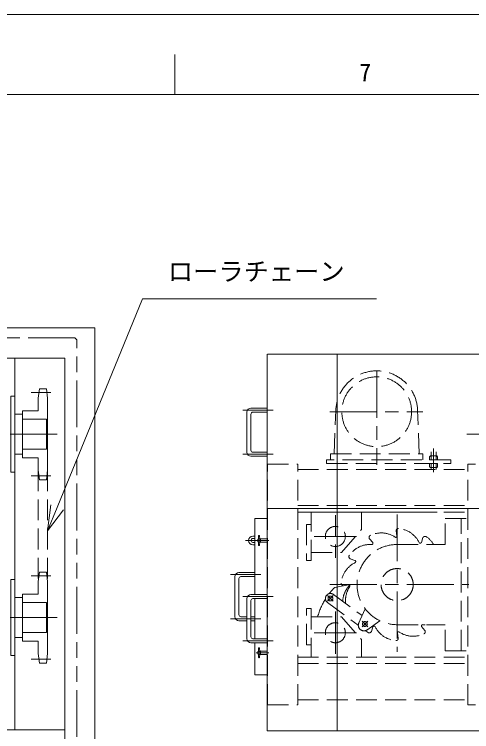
# Model space of a CAD drawing. Units: millimetres, scale not verified. Extents: x -4200 to 13609, y -2970 to 3038.
# Drawn here: x 1675 to 2816, y 1181 to 2970 of the extents above; entities that cross this region are included whole.
import ezdxf
from ezdxf.enums import TextEntityAlignment as Align

# ---------------------------------------------------------------- set-up
doc = ezdxf.new("R2010")
doc.units = ezdxf.units.MM
doc.header["$LTSCALE"] = 26
for name, pattern in [('USER3', [2.8, 2, -0.8]), ('USER4', [7.4, 4.5, -0.8, 1.3, -0.8]), ('USER5', [9.9, 4.5, -0.8, 1.5, -0.8, 1.5, -0.8])]:
    doc.linetypes.add(name, pattern=pattern)
for name, color, linetype, lineweight in [('0-0_0', 3, 'Continuous', 18), ('0-3_4', 4, 'Continuous', 18), ('0-A_AM_3', 6, 'USER3', 18), ('0-B_AM_5', 7, 'Continuous', 18), ('0-C_AM_7', 4, 'USER4', 18), ('0-D_AM_11', 3, 'USER5', 18), ('0-E_AM_BOR', 7, 'Continuous', 18), ('0-F_AM_0', 3, 'Continuous', 18), ('1-0_AM_2', 2, 'Continuous', 18), ('1-B__0-1_2', 7, 'Continuous', 18)]:
    doc.layers.add(name, color=color, linetype=linetype, lineweight=lineweight)
doc.styles.add('ＭＳ ゴシック', font='')
doc.styles.get('ＭＳ ゴシック').set_extended_font_data('MS Gothic')

# ---------------------------------------------------------------- blocks, each defined once
blk = doc.blocks.new('ZU_SYM_0001200')
at = {"layer": '1-B__0-1_2'}
for p, q in [((-50, 100.8), (-41.3, 360)), ((50, 100.8), (41.3, 360)), ((-50, -100.8), (-41.3, -360)), ((50, -100.8), (41.3, -360))]:
    blk.add_line(p, q, dxfattribs=at)
blk.add_circle((0, 0), 112.5, dxfattribs=at)
for centre, radius, start, end in [((0, 0), 131.2, 112.06401, 247.93609), ((0, 358.6), 41.4, 1.91408, 178.08587), ((0, 0), 131.2, 292.06403, 67.93605), ((0, -358.6), 41.4, 181.91411, 358.08589)]:
    blk.add_arc(centre, radius, start, end, dxfattribs=at)
blk = doc.blocks.new('ZU_SYM_0001300')
at = {"layer": '1-B__0-1_2'}
for p, q in [((-50, 100.8), (-41.3, 360)), ((50, 100.8), (41.3, 360)), ((-50, -100.8), (-41.3, -360)), ((50, -100.8), (41.3, -360))]:
    blk.add_line(p, q, dxfattribs=at)
blk.add_circle((0, 0), 112.5, dxfattribs=at)
for centre, radius, start, end in [((0, 0), 131.2, 112.06401, 247.93609), ((0, 358.6), 41.4, 1.91408, 178.08587), ((0, 0), 131.2, 292.06403, 67.93605), ((0, -358.6), 41.4, 181.91411, 358.08589)]:
    blk.add_arc(centre, radius, start, end, dxfattribs=at)
blk = doc.blocks.new('_S35')
at = {"layer": '0-B_AM_5'}
for points in [[(64366.8, 56555.8), (49771.8, 56555.8), (44451.1, 43560.3), (43854.4, 42102.7)], [(44060.6, 43720.2), (43854.4, 42102.7), (44841.7, 43400.4)]]:
    blk.add_lwpolyline(points, dxfattribs=at)
at = {"layer": '0-B_AM_5', "style": 'ＭＳ ゴシック'}
blk.add_text('ローラチェーン', height=1155, dxfattribs=at).set_placement((51346.8, 57343.3), align=Align.BOTTOM_LEFT)
blk = doc.blocks.new('JIS_A3')
at = {"layer": '0-0_0'}
blk.add_line((625, 7175), (10250, 7175), dxfattribs=at)
at = {"layer": '0-E_AM_BOR', "color": 2}
blk.add_line((7843.75, 7175), (7843.75, 7300), dxfattribs=at)
at = {"layer": '0-E_AM_BOR', "color": 1}
blk.add_lwpolyline([(0, 7425), (10500, 7425), (10500, 0), (0, 0)], close=True, dxfattribs=at)
at = {"layer": '0-E_AM_BOR', "style": 'ＭＳ ゴシック'}
blk.add_text('7', height=54.99, dxfattribs=at).set_placement((8419.06, 7200), align=Align.BOTTOM_LEFT)

msp = doc.modelspace()

# ---------------------------------------------------------------- linework, layer by layer
at = {"layer": '0-3_4'}
for p, q in [((1737.59, 2036.4), (1734.52, 2012.57)), ((1737.59, 2036.4), (1754.95, 2036.4)), ((1754.95, 2036.4), (1758.02, 2012.57)), ((1734.52, 1981.4), (1734.52, 2012.57)), ((1758.02, 2012.57), (1758.02, 1833.22)), ((1695.02, 1981.4), (1734.52, 1981.4)), ((1695.02, 1962.9), (1695.02, 1981.4)), ((1734.52, 1833.22), (1734.52, 1864.4)), ((1737.59, 1809.4), (1734.52, 1833.22)), ((1754.95, 1809.4), (1758.02, 1833.22)), ((1754.95, 1809.4), (1737.59, 1809.4)), ((1737.59, 1579.2), (1734.52, 1555.37)), ((1737.59, 1579.2), (1754.95, 1579.2)), ((1754.95, 1579.2), (1758.02, 1555.37)), ((1734.52, 1524.2), (1734.52, 1555.37)), ((1758.02, 1555.37), (1758.02, 1376.02)), ((1695.02, 1425.7), (1695.02, 1407.2)), ((1695.02, 1407.2), (1734.52, 1407.2)), ((1734.52, 1376.02), (1734.52, 1407.2)), ((1737.59, 1352.2), (1734.52, 1376.02)), ((1754.95, 1352.2), (1758.02, 1376.02)), ((1754.95, 1352.2), (1737.59, 1352.2))]:
    msp.add_line(p, q, dxfattribs=at)
for points in [[(1695.02, 1882.9), (1695.02, 1864.4), (1734.52, 1864.4)], [(1695.02, 1505.7), (1695.02, 1524.2), (1734.52, 1524.2)]]:
    msp.add_lwpolyline(points, dxfattribs=at)
at = {"layer": '0-A_AM_3'}
for p, q in [((2472.74, 1873.9), (2476.77, 1982.68)), ((2684.67, 1873.9), (2680.63, 1982.68)), ((2714.7, 1878.62), (2714.7, 1858.9)), ((2726.7, 1858.9), (2726.7, 1878.62)), ((2306.7, 1247.9), (2306.7, 1847.9)), ((2306.7, 1847.9), (2381.7, 1847.9)), ((2381.7, 1247.9), (2381.7, 1847.9)), ((2763.7, 1858.9), (2453.7, 1858.9)), ((2453.7, 1858.9), (2453.7, 1849.9)), ((2453.7, 1849.9), (2763.7, 1849.9)), ((2714.7, 1849.9), (2714.7, 1834.9)), ((2726.7, 1834.9), (2726.7, 1849.9)), ((2763.7, 1849.9), (2763.7, 1858.9)), ((2805.7, 1247.9), (2805.7, 1847.9)), ((2805.7, 1847.9), (2824.7, 1847.9)), ((1734.52, 1833.22), (1734.52, 1555.37)), ((1758.02, 1833.22), (1758.02, 1555.37)), ((2381.7, 1834.9), (2805.7, 1834.9)), ((2381.7, 1744.9), (2805.7, 1744.9)), ((2381.7, 1728.9), (2805.7, 1728.9)), ((2415.54, 1728.9), (2729.7, 1728.9)), ((2415.54, 1607.9), (2415.54, 1728.9)), ((2475.54, 1720.9), (2475.54, 1614.9)), ((2749.7, 1712.9), (2805.7, 1712.9)), ((2749.7, 1647.9), (2749.7, 1712.9)), ((2789.7, 1382.9), (2789.7, 1712.9)), ((2403.54, 1697.9), (2403.54, 1607.9)), ((2403.54, 1697.9), (2415.54, 1697.9)), ((2629.27, 1669.28), (2626.83, 1681.55)), ((2629.27, 1669.28), (2626.83, 1681.55)), ((2621.45, 1666.39), (2621.51, 1666.46)), ((2690.02, 1653.24), (2694.04, 1665.08)), ((2690.02, 1653.24), (2694.04, 1665.08)), ((2568.64, 1652.8), (2560.39, 1662.21)), ((2629.7, 1647.9), (2749.7, 1647.9)), ((2524.36, 1608.21), (2512.52, 1612.24)), ((2403.54, 1607.9), (2415.54, 1607.9)), ((2473.94, 1540.64), (2507.69, 1547.34)), ((2508.32, 1547.46), (2496.05, 1545.03)), ((2508.32, 1547.46), (2496.05, 1545.03)), ((2470.69, 1523.31), (2542.17, 1470.51)), ((2455.83, 1503.2), (2532.82, 1446.33)), ((2403.54, 1487.9), (2415.54, 1487.9)), ((2403.54, 1397.9), (2403.54, 1487.9)), ((2415.54, 1487.9), (2415.54, 1366.9)), ((2549.83, 1487.73), (2533.59, 1451.22)), ((2415.54, 1467.9), (2490.54, 1467.9)), ((2586.53, 1457.7), (2553.95, 1434.56)), ((2569.39, 1442.56), (2565.36, 1430.72)), ((2569.39, 1442.56), (2565.36, 1430.72)), ((2629.7, 1447.9), (2749.7, 1447.9)), ((2690.77, 1442.99), (2699.01, 1433.59)), ((2749.7, 1382.9), (2749.7, 1447.9)), ((2630.14, 1426.51), (2632.57, 1414.25)), ((2630.14, 1426.51), (2632.57, 1414.25)), ((2403.54, 1397.9), (2415.54, 1397.9)), ((2749.7, 1382.9), (2805.7, 1382.9)), ((2381.7, 1366.9), (2805.7, 1366.9)), ((2381.7, 1350.9), (2805.7, 1350.9)), ((2381.7, 1260.9), (2805.7, 1260.9)), ((2306.7, 1247.9), (2381.7, 1247.9)), ((2805.7, 1247.9), (2824.7, 1247.9))]:
    msp.add_line(p, q, dxfattribs=at)
for points in [[(2463.7, 1858.9), (2463.7, 1873.9), (2693.7, 1873.9), (2693.7, 1858.9)], [(2415.54, 1627.9), (2490.54, 1627.9), (2540.54, 1684.9), (2540.54, 1728.9)], [(2490.54, 1467.9), (2540.54, 1410.9), (2540.54, 1366.9)]]:
    msp.add_lwpolyline(points, dxfattribs=at)
for points in [[(2730.7, 1858.9), (2730.7, 1866.9), (2728.7, 1868.9), (2712.7, 1868.9), (2710.7, 1866.9), (2710.7, 1858.9)], [(2730.7, 1841.9), (2730.7, 1849.9), (2710.7, 1849.9), (2710.7, 1841.9), (2712.7, 1839.9), (2728.7, 1839.9)]]:
    msp.add_lwpolyline(points, close=True, dxfattribs=at)
for centre, radius in [((2578.7, 1978.9), 87), ((2475.54, 1667.9), 25), ((2629.7, 1547.9), 40), ((2463.26, 1513.26), 6), ((2475.54, 1427.9), 25), ((2549.32, 1449.68), 6)]:
    msp.add_circle(centre, radius, dxfattribs=at)
for centre, radius, start, end in [((2578.7, 1978.9), 102, 2.12559, 177.87441), ((2632.83, 1681.68), 6, 85.18767, 181.23), ((2628.05, 1624.88), 63, 26.37668, 85.18767), ((2565.52, 1665.32), 6, 115.18767, 211.23), ((2589.78, 1613.74), 63, 56.37668, 115.18767), ((2626.33, 1668.7), 3, 236.37668, 11.23), ((2626.33, 1668.7), 3, 236.37668, 11.23), ((2699.3, 1662.19), 6, 55.18767, 151.23), ((2666.76, 1615.39), 63, 31.0611, 55.18767), ((2562.21, 1584.96), 63, 86.37668, 145.18767), ((2629.7, 1547.9), 100, 90, 270), ((2566.38, 1650.83), 3, 266.37668, 41.23), ((2687.18, 1654.2), 3, 206.37668, 341.23), ((2687.18, 1654.2), 3, 206.37668, 341.23), ((2515.41, 1617.5), 6, 145.18767, 241.23), ((2552.72, 1546.25), 63, 116.37668, 175.18767), ((2523.4, 1605.37), 3, 296.37668, 71.23), ((2589.49, 1424.26), 164, 134.79476, 141.90994), ((2495.92, 1551.03), 6, 175.18767, 271.23), ((2552.54, 1504.2), 58.6, 137.1917, 178.12787), ((2563.86, 1507.98), 63, 146.37668, 186.62025), ((2508.08, 1545.38), 2, 317.1917, 101.23), ((2508.9, 1544.52), 3, 326.37668, 101.23), ((2508.9, 1544.52), 3, 326.37668, 101.23), ((2463.26, 1513.26), 12.5, 53.54474, 233.54474), ((2589.49, 1424.26), 164, 147.71486, 164.56764), ((2546.81, 1446.61), 14, 151.28364, 310.12452), ((2546.81, 1446.61), 14, 160.77843, 300.62972), ((2592.64, 1480.4), 63, 228.49825, 235.18767), ((2572.23, 1441.59), 3, 26.37668, 161.23), ((2572.23, 1441.59), 3, 26.37668, 161.23), ((2631.36, 1470.92), 63, 206.37668, 265.18767), ((2693.03, 1444.97), 3, 86.37668, 221.23), ((2697.2, 1510.84), 63, 266.37671, 272.49445), ((2693.88, 1430.48), 6, 295.18767, 31.23), ((2560.1, 1433.6), 6, 235.18767, 331.23), ((2626.57, 1414.12), 6, 265.18767, 1.23), ((2633.08, 1427.1), 3, 56.37668, 191.23), ((2633.08, 1427.1), 3, 56.37668, 191.23), ((2669.63, 1482.06), 63, 236.37668, 295.18767)]:
    msp.add_arc(centre, radius, start, end, dxfattribs=at)
at = {"layer": '0-C_AM_7'}
for p, q in [((2578.7, 2080.9), (2578.7, 1846.9)), ((1766.15, 2026.57), (1717.12, 2026.57)), ((2461.66, 1978.9), (2694, 1978.9)), ((1781.73, 1922.9), (-1456.08, 1922.9)), ((2803.7, 1922.9), (3125.7, 1922.9)), ((2720.7, 1886.99), (2720.7, 1827.9)), ((1766.15, 1819.22), (1717.12, 1819.22)), ((2629.7, 1722.97), (2629.7, 1380.32)), ((2422.54, 1667.9), (2528.54, 1667.9)), ((1766.15, 1569.37), (1717.12, 1569.37)), ((2461.7, 1547.9), (2808.7, 1547.9)), ((2456.19, 1506.19), (2470.33, 1520.33)), ((2470.33, 1506.19), (2456.19, 1520.33)), ((2475.54, 1374.9), (2475.54, 1480.9)), ((1781.73, 1465.7), (-1079.75, 1465.7)), ((2542.25, 1442.61), (2556.39, 1456.75)), ((2556.39, 1442.61), (2542.25, 1456.75)), ((2422.54, 1427.9), (2528.54, 1427.9)), ((1766.15, 1362.02), (1717.12, 1362.02))]:
    msp.add_line(p, q, dxfattribs=at)
at = {"layer": '0-D_AM_11'}
for p, q in [((1831.02, 1167.9), (1831.02, 2157.9)), ((2320.1, 1982.9), (2244.4, 1982.9)), ((2320.1, 1872.9), (2244.4, 1872.9)), ((2251.14, 1657.9), (2310.05, 1657.9)), ((2285.1, 1661.9), (2305.1, 1661.9)), ((2285.1, 1653.9), (2305.1, 1653.9)), ((2290.1, 1572.9), (2214.4, 1572.9)), ((2320.1, 1517.9), (2244.4, 1517.9)), ((2290.1, 1462.9), (2214.4, 1462.9)), ((2320.1, 1407.9), (2244.4, 1407.9)), ((2278.4, 1377.9), (2310.05, 1377.9)), ((2285.1, 1381.9), (2305.1, 1381.9)), ((2285.1, 1373.9), (2305.1, 1373.9))]:
    msp.add_line(p, q, dxfattribs=at)
msp.add_lwpolyline([(1831.02, 2157.9), (1826.02, 2162.9), (1636.02, 2162.9), (1631.02, 2157.9)], dxfattribs=at)
at = {"layer": '0-F_AM_0'}
for p, q in [((1516.02, 2187.9), (1876.02, 2187.9)), ((1876.02, 107.9), (1876.02, 2187.9)), ((1591.02, 2112.9), (1801.02, 2112.9)), ((1801.02, 1147.9), (1801.02, 2112.9)), ((1695.02, 1972.9), (1676.02, 1972.9)), ((1695.02, 1962.9), (1695.02, 1882.9)), ((1695.02, 1962.9), (1695.02, 1882.9)), ((1695.02, 1962.9), (1695.02, 1882.9)), ((1695.02, 1962.9), (1695.02, 1882.9)), ((1695.02, 1960.4), (1755.02, 1960.4)), ((1755.02, 1960.4), (1755.02, 1885.4)), ((1755.02, 1960.4), (1755.02, 1885.4)), ((1755.02, 1885.4), (1695.02, 1885.4)), ((1755.02, 1885.4), (1695.02, 1885.4)), ((1695.02, 1872.9), (1676.02, 1872.9)), ((1695.02, 1515.7), (1676.02, 1515.7)), ((1695.02, 1505.7), (1695.02, 1425.7)), ((1695.02, 1505.7), (1695.02, 1425.7)), ((1695.02, 1505.7), (1695.02, 1425.7)), ((1695.02, 1505.7), (1695.02, 1425.7)), ((1695.02, 1503.2), (1755.02, 1503.2)), ((1695.02, 1503.2), (1755.02, 1503.2)), ((1755.02, 1503.2), (1755.02, 1428.2)), ((1755.02, 1503.2), (1755.02, 1428.2)), ((1755.02, 1503.2), (1755.02, 1428.2)), ((1695.02, 1415.7), (1676.02, 1415.7)), ((1755.02, 1428.2), (1695.02, 1428.2)), ((1755.02, 1428.2), (1695.02, 1428.2)), ((1591.02, 1185.4), (1676.02, 1185.4))]:
    msp.add_line(p, q, dxfattribs=at)
for points in [[(1676.02, 2112.9), (1676.02, 1185.4), (1801.02, 1185.4)], [(1695.02, 1960.4), (1755.02, 1960.4), (1755.02, 1885.4)]]:
    msp.add_lwpolyline(points, dxfattribs=at)
for points in [[(1676.02, 2017.9), (1666.02, 2017.9), (1666.02, 1827.9), (1676.02, 1827.9)], [(1676.02, 1560.7), (1666.02, 1560.7), (1666.02, 1370.7), (1676.02, 1370.7)]]:
    msp.add_lwpolyline(points, close=True, dxfattribs=at)
at = {"layer": '1-0_AM_2'}
for p, q in [((2305.1, 1182.9), (2305.1, 2122.9)), ((2306.7, 2122.9), (2841.2, 2122.9)), ((2480.1, 1182.9), (2480.1, 2122.9)), ((2305.1, 1987.9), (2265.1, 1987.9)), ((2255.1, 1877.9), (2255.1, 1977.9)), ((2265.1, 1882.9), (2265.1, 1972.9)), ((2305.1, 1977.9), (2270.1, 1977.9)), ((2305.1, 1867.9), (2265.1, 1867.9)), ((2305.1, 1877.9), (2270.1, 1877.9)), ((2306.7, 1737.9), (2841.2, 1737.9)), ((2275.1, 1712.9), (2305.1, 1712.9)), ((2275.1, 1522.9), (2275.1, 1712.9)), ((2270.1, 1668.9), (2275.1, 1668.9)), ((2270.1, 1662.9), (2275.1, 1662.9)), ((2270.1, 1652.9), (2275.1, 1652.9)), ((2270.1, 1646.9), (2275.1, 1646.9)), ((2275.1, 1577.9), (2235.1, 1577.9)), ((2225.1, 1467.9), (2225.1, 1567.9)), ((2235.1, 1472.9), (2235.1, 1562.9)), ((2275.1, 1567.9), (2240.1, 1567.9)), ((2305.1, 1522.9), (2265.1, 1522.9)), ((2255.1, 1412.9), (2255.1, 1512.9)), ((2265.1, 1417.9), (2265.1, 1507.9)), ((2305.1, 1512.9), (2270.1, 1512.9)), ((2275.1, 1412.9), (2275.1, 1512.9)), ((2255.1, 1467.9), (2240.1, 1467.9)), ((2275.1, 1467.9), (2265.1, 1467.9)), ((2255.1, 1457.9), (2235.1, 1457.9)), ((2275.1, 1457.9), (2265.1, 1457.9)), ((2305.1, 1402.9), (2265.1, 1402.9)), ((2305.1, 1412.9), (2270.1, 1412.9)), ((2275.1, 1322.9), (2275.1, 1402.9)), ((2275.1, 1322.9), (2305.1, 1322.9)), ((2305.1, 1182.9), (2841.2, 1182.9))]:
    msp.add_line(p, q, dxfattribs=at)
for centre, radius, start, end in [((2265.1, 1977.9), 10, 90, 180), ((2270.1, 1972.9), 5, 90, 180), ((2270.1, 1882.9), 5, 180, 270), ((2265.1, 1877.9), 10, 180, 270), ((2270.1, 1657.9), 11, 90, 270), ((2270.1, 1657.9), 5, 90, 270), ((2285.1, 1657.9), 4, 90, 270), ((2235.1, 1567.9), 10, 90, 180), ((2240.1, 1562.9), 5, 90, 180), ((2265.1, 1512.9), 10, 90, 180), ((2270.1, 1507.9), 5, 90, 180), ((2235.1, 1467.9), 10, 180, 270), ((2240.1, 1472.9), 5, 180, 270), ((2270.1, 1417.9), 5, 180, 270), ((2265.1, 1412.9), 10, 180, 270), ((2285.1, 1377.9), 4, 90, 270)]:
    msp.add_arc(centre, radius, start, end, dxfattribs=at)

# ---------------------------------------------------------------- block references
at = {"layer": '0-B_AM_5', "xscale": 0.04, "yscale": 0.04}
msp.add_blockref('_S35', (3.84, -1.88), dxfattribs=at)
at = {"layer": '0-E_AM_BOR', "xscale": 0.8, "yscale": 0.8}
msp.add_blockref('JIS_A3', (-4200.17, -2970), dxfattribs=at)
at = {"layer": '1-0_AM_2', "xscale": 0.03125, "yscale": 0.03125}
for name, p in [('ZU_SYM_0001300', (2285.27, 1657.88)), ('ZU_SYM_0001200', (2285.27, 1377.88))]:
    msp.add_blockref(name, p, dxfattribs=at)

doc.saveas('drawing.dxf')
